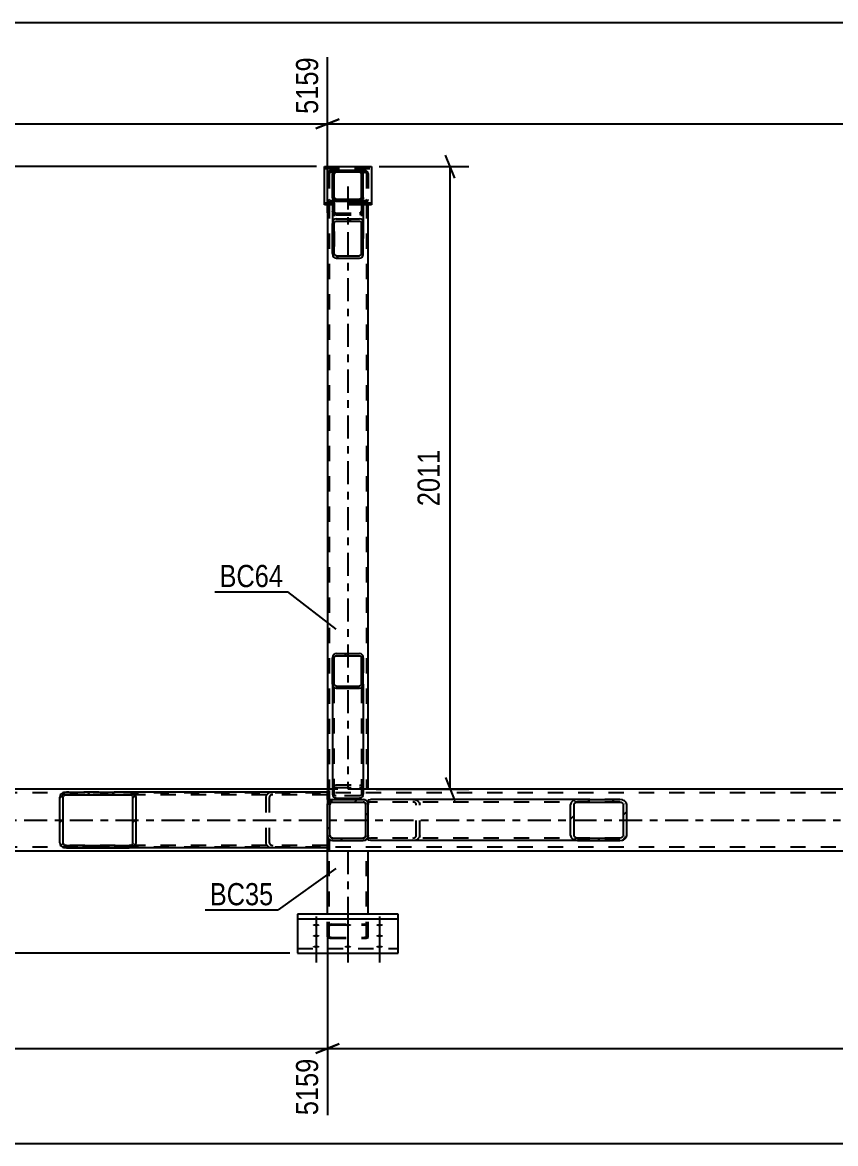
# Model space of a CAD drawing. Header units: millimetres. Extents: x -107 to 1082, y -577 to 264.
# Drawn here: x 103 to 208.1, y -338.5 to -193.6 of the extents above; entities that cross this region are included whole.
import ezdxf

# ---------------------------------------------------------------- set-up
doc = ezdxf.new("R2010")
doc.units = ezdxf.units.MM
doc.linetypes.add('DXK_LINE_DOT2', pattern=[3.9198, 1.9599, -1.9599])
doc.linetypes.add('DXK_LINE_DOT3', pattern=[5.9187, 2.979, -0.9799, 0.9799, -0.9799])
doc.styles.add('Arial Narrow', font='ARIALN.TTF', dxfattribs={"height": 0.2})

# ---------------------------------------------------------------- blocks, each defined once
blk = doc.blocks.new('Part-389677451-1647 - 1405')
at = {"linetype": 'Continuous'}
h = blk.add_hatch(dxfattribs=at)
h.set_pattern_fill('', scale=0.7, style=0, pattern_type=0)
h.set_pattern_definition([(45, (117.1682, -300.1872), (-1.57154, 1.57154), [])])
h.paths.add_polyline_path([(116.83, -300.24), (117.17, -300.19), (117.45, -300.05), (117.64, -299.84), (117.71, -299.6), (117.71, -293.68), (117.64, -293.43), (117.45, -293.22), (117.17, -293.08), (116.83, -293.04), (108.71, -293.04), (108.37, -293.08), (108.08, -293.22), (107.89, -293.43), (107.83, -293.68), (107.83, -299.6), (107.89, -299.84), (108.08, -300.05), (108.37, -300.19), (108.71, -300.24)])
h.paths.add_polyline_path([(108.54, -299.89), (108.39, -299.82), (108.3, -299.72), (108.27, -299.6), (108.27, -293.68), (108.3, -293.55), (108.39, -293.45), (108.54, -293.38), (108.71, -293.36), (116.83, -293.36), (117, -293.38), (117.14, -293.45), (117.24, -293.55), (117.27, -293.68), (117.27, -299.6), (117.24, -299.72), (117.14, -299.82), (117, -299.89), (116.83, -299.92), (108.71, -299.92)])
at = {"color": 2, "linetype": 'Continuous'}
for p, q in [((107.89, -293.43), (107.83, -293.68)), ((107.83, -299.6), (107.83, -293.68)), ((108.27, -293.68), (108.3, -293.55)), ((108.27, -299.6), (108.27, -293.68)), ((108.71, -293.04), (108.37, -293.08)), ((108.54, -293.38), (108.71, -293.36)), ((108.71, -293.04), (116.83, -293.04)), ((108.71, -293.36), (116.83, -293.36)), ((142.44, -293.04), (116.83, -293.04)), ((117.17, -293.08), (116.83, -293.04)), ((116.83, -293.36), (117, -293.38)), ((117.24, -293.55), (117.27, -293.68)), ((117.27, -299.6), (117.27, -293.68)), ((117.71, -293.68), (117.64, -293.43)), ((117.71, -299.6), (117.71, -293.68)), ((142.44, -294), (142.44, -294.64)), ((107.83, -299.6), (107.89, -299.84)), ((108.3, -299.72), (108.27, -299.6)), ((108.71, -299.92), (108.54, -299.89)), ((108.71, -299.92), (116.83, -299.92)), ((117, -299.89), (116.83, -299.92)), ((117.27, -299.6), (117.24, -299.72)), ((117.64, -299.84), (117.71, -299.6)), ((142.44, -299.28), (142.44, -298.64)), ((108.37, -300.19), (108.71, -300.24)), ((108.71, -300.24), (116.83, -300.24)), ((116.83, -300.24), (117.17, -300.19)), ((142.44, -300.24), (116.83, -300.24))]:
    blk.add_line(p, q, dxfattribs=at)
at = {"color": 7, "linetype": 'DXK_LINE_DOT2'}
for p, q in [((116.83, -293.04), (108.71, -293.04)), ((142.44, -293.36), (108.71, -293.36)), ((134.5, -293.68), (134.57, -293.43)), ((134.5, -299.6), (134.5, -293.68)), ((134.97, -293.55), (134.94, -293.68)), ((134.94, -299.6), (134.94, -293.68)), ((135.04, -293.08), (135.38, -293.04)), ((135.38, -293.36), (135.21, -293.38)), ((142.44, -293.04), (142.44, -293.04)), ((142.44, -293.04), (142.44, -293.04)), ((142.44, -293.04), (142.44, -294)), ((142.44, -298.64), (142.44, -294.64)), ((142.44, -299.92), (108.71, -299.92)), ((134.57, -299.84), (134.5, -299.6)), ((134.94, -299.6), (134.97, -299.72)), ((135.21, -299.89), (135.38, -299.92)), ((142.44, -299.6), (142.44, -299.28)), ((142.44, -300.24), (142.44, -299.6)), ((116.83, -300.24), (108.71, -300.24)), ((135.38, -300.24), (135.04, -300.19)), ((142.44, -300.24), (142.44, -300.24)), ((142.44, -300.24), (142.44, -300.24))]:
    blk.add_line(p, q, dxfattribs=at)
at = {"color": 2, "linetype": 'Continuous'}
for centre, radius, start, end in [((108.57, -293.86), 0.802, 104.5547, 147.5896), ((108.64, -293.77), 0.401, 104.5547, 147.5896), ((116.9, -293.77), 0.401, 32.4104, 75.4453), ((116.97, -293.86), 0.802, 32.4104, 75.4453), ((108.57, -299.41), 0.802, 212.4104, 255.4453), ((108.64, -299.5), 0.401, 212.4104, 255.4453), ((116.9, -299.5), 0.401, 284.5547, 327.5896), ((116.97, -299.41), 0.802, 284.5547, 327.5896)]:
    blk.add_arc(centre, radius, start, end, dxfattribs=at)
at = {"color": 7, "linetype": 'DXK_LINE_DOT2'}
for centre, radius, start, end in [((135.24, -293.86), 0.802, 104.5547, 147.5896), ((135.31, -293.77), 0.401, 104.5547, 147.5896), ((135.24, -299.41), 0.802, 212.4104, 255.4453), ((135.31, -299.5), 0.401, 212.4104, 255.4453)]:
    blk.add_arc(centre, radius, start, end, dxfattribs=at)
blk = doc.blocks.new('Bolt-389677451-1452 - 1405')
at = {"linetype": 'Continuous'}
for points in [[(140.98, -310.06), (141.07, -310.06), (141.16, -310.07), (141.24, -310.09), (141.31, -310.11), (141.36, -310.13), (141.4, -310.16), (141.42, -310.19), (141.42, -310.22), (141.4, -310.25), (141.36, -310.28), (141.31, -310.31), (141.24, -310.33), (141.16, -310.35), (141.07, -310.36), (140.98, -310.36), (140.89, -310.36), (140.8, -310.35), (140.72, -310.33), (140.66, -310.31), (140.6, -310.28), (140.56, -310.25), (140.54, -310.22), (140.54, -310.19), (140.56, -310.16), (140.6, -310.13), (140.66, -310.11), (140.72, -310.09), (140.8, -310.07), (140.89, -310.06)], [(145.08, -310.06), (145.17, -310.06), (145.26, -310.07), (145.34, -310.09), (145.41, -310.11), (145.46, -310.13), (145.5, -310.16), (145.52, -310.19), (145.52, -310.22), (145.5, -310.25), (145.46, -310.28), (145.41, -310.31), (145.34, -310.33), (145.26, -310.35), (145.17, -310.36), (145.08, -310.36), (144.99, -310.36), (144.9, -310.35), (144.82, -310.33), (144.76, -310.31), (144.7, -310.28), (144.66, -310.25), (144.64, -310.22), (144.64, -310.19), (144.66, -310.16), (144.7, -310.13), (144.76, -310.11), (144.82, -310.09), (144.9, -310.07), (144.99, -310.06)], [(149.18, -310.06), (149.27, -310.06), (149.36, -310.07), (149.44, -310.09), (149.51, -310.11), (149.56, -310.13), (149.6, -310.16), (149.62, -310.19), (149.62, -310.22), (149.6, -310.25), (149.56, -310.28), (149.51, -310.31), (149.44, -310.33), (149.36, -310.35), (149.27, -310.36), (149.18, -310.36), (149.09, -310.36), (149, -310.35), (148.92, -310.33), (148.86, -310.31), (148.8, -310.28), (148.76, -310.25), (148.74, -310.22), (148.74, -310.19), (148.76, -310.16), (148.8, -310.13), (148.86, -310.11), (148.92, -310.09), (149, -310.07), (149.09, -310.06)], [(140.98, -311.46), (141.07, -311.46), (141.16, -311.47), (141.24, -311.49), (141.31, -311.51), (141.36, -311.54), (141.4, -311.56), (141.42, -311.59), (141.42, -311.63), (141.4, -311.66), (141.36, -311.69), (141.31, -311.71), (141.24, -311.73), (141.16, -311.75), (141.07, -311.76), (140.98, -311.76), (140.89, -311.76), (140.8, -311.75), (140.72, -311.73), (140.66, -311.71), (140.6, -311.69), (140.56, -311.66), (140.54, -311.63), (140.54, -311.59), (140.56, -311.56), (140.6, -311.54), (140.66, -311.51), (140.72, -311.49), (140.8, -311.47), (140.89, -311.46)], [(149.18, -311.46), (149.27, -311.46), (149.36, -311.47), (149.44, -311.49), (149.51, -311.51), (149.56, -311.54), (149.6, -311.56), (149.62, -311.59), (149.62, -311.63), (149.6, -311.66), (149.56, -311.69), (149.51, -311.71), (149.44, -311.73), (149.36, -311.75), (149.27, -311.76), (149.18, -311.76), (149.09, -311.76), (149, -311.75), (148.92, -311.73), (148.86, -311.71), (148.8, -311.69), (148.76, -311.66), (148.74, -311.63), (148.74, -311.59), (148.76, -311.56), (148.8, -311.54), (148.86, -311.51), (148.92, -311.49), (149, -311.47), (149.09, -311.46)], [(140.98, -312.86), (141.07, -312.87), (141.16, -312.88), (141.24, -312.89), (141.31, -312.91), (141.36, -312.94), (141.4, -312.97), (141.42, -313), (141.42, -313.03), (141.4, -313.06), (141.36, -313.09), (141.31, -313.11), (141.24, -313.13), (141.16, -313.15), (141.07, -313.16), (140.98, -313.16), (140.89, -313.16), (140.8, -313.15), (140.72, -313.13), (140.66, -313.11), (140.6, -313.09), (140.56, -313.06), (140.54, -313.03), (140.54, -313), (140.56, -312.97), (140.6, -312.94), (140.66, -312.91), (140.72, -312.89), (140.8, -312.88), (140.89, -312.87)], [(145.08, -312.86), (145.17, -312.87), (145.26, -312.88), (145.34, -312.89), (145.41, -312.91), (145.46, -312.94), (145.5, -312.97), (145.52, -313), (145.52, -313.03), (145.5, -313.06), (145.46, -313.09), (145.41, -313.11), (145.34, -313.13), (145.26, -313.15), (145.17, -313.16), (145.08, -313.16), (144.99, -313.16), (144.9, -313.15), (144.82, -313.13), (144.76, -313.11), (144.7, -313.09), (144.66, -313.06), (144.64, -313.03), (144.64, -313), (144.66, -312.97), (144.7, -312.94), (144.76, -312.91), (144.82, -312.89), (144.9, -312.88), (144.99, -312.87)], [(149.18, -312.86), (149.27, -312.87), (149.36, -312.88), (149.44, -312.89), (149.51, -312.91), (149.56, -312.94), (149.6, -312.97), (149.62, -313), (149.62, -313.03), (149.6, -313.06), (149.56, -313.09), (149.51, -313.11), (149.44, -313.13), (149.36, -313.15), (149.27, -313.16), (149.18, -313.16), (149.09, -313.16), (149, -313.15), (148.92, -313.13), (148.86, -313.11), (148.8, -313.09), (148.76, -313.06), (148.74, -313.03), (148.74, -313), (148.76, -312.97), (148.8, -312.94), (148.86, -312.91), (148.92, -312.89), (149, -312.88), (149.09, -312.87)]]:
    blk.add_hatch(color=1, dxfattribs=at).paths.add_polyline_path(points)
at = {"color": 1, "linetype": 'Continuous'}
for p, q in [((140.98, -309.12), (140.98, -312.24)), ((145.08, -309.12), (145.08, -312.24)), ((149.18, -309.12), (149.18, -312.24)), ((140.98, -310.52), (140.98, -313.64)), ((149.18, -310.52), (149.18, -313.64)), ((140.98, -311.92), (140.98, -315.04)), ((145.08, -311.92), (145.08, -315.04)), ((149.18, -311.92), (149.18, -315.04))]:
    blk.add_line(p, q, dxfattribs=at)
blk = doc.blocks.new('Part-389677451-1653 - 1405')
at = {"color": 2, "linetype": 'Continuous'}
for p, q in [((142.44, -308.79), (142.44, -300.64)), ((147.72, -308.79), (147.72, -300.64))]:
    blk.add_line(p, q, dxfattribs=at)
at = {"color": 7, "linetype": 'DXK_LINE_DOT2'}
for p, q in [((147.72, -300.64), (142.44, -300.64)), ((142.68, -311.75), (142.68, -300.64)), ((147.48, -311.75), (147.48, -300.64)), ((142.44, -311.75), (142.44, -308.79)), ((147.72, -311.75), (147.72, -308.79)), ((142.48, -310.21), (142.44, -310.27)), ((142.58, -310.15), (142.48, -310.21)), ((142.74, -310.12), (142.58, -310.15)), ((142.68, -310.27), (142.7, -310.24)), ((142.7, -310.24), (142.75, -310.21)), ((142.92, -310.11), (142.74, -310.12)), ((142.75, -310.21), (142.83, -310.19)), ((142.83, -310.19), (142.92, -310.19)), ((142.92, -310.11), (147.24, -310.11)), ((142.92, -310.19), (147.24, -310.19)), ((147.43, -310.12), (147.24, -310.11)), ((147.24, -310.19), (147.33, -310.19)), ((147.33, -310.19), (147.41, -310.21)), ((147.41, -310.21), (147.46, -310.24)), ((147.58, -310.15), (147.43, -310.12)), ((147.46, -310.24), (147.48, -310.27)), ((147.69, -310.21), (147.58, -310.15)), ((147.72, -310.27), (147.69, -310.21)), ((142.44, -311.75), (142.48, -311.81)), ((142.48, -311.81), (142.58, -311.86)), ((142.58, -311.86), (142.74, -311.9)), ((142.7, -311.78), (142.68, -311.75)), ((142.75, -311.81), (142.7, -311.78)), ((142.74, -311.9), (142.92, -311.91)), ((142.83, -311.82), (142.75, -311.81)), ((142.92, -311.83), (142.83, -311.82)), ((142.92, -311.83), (147.24, -311.83)), ((142.92, -311.91), (147.24, -311.91)), ((147.33, -311.82), (147.24, -311.83)), ((147.24, -311.91), (147.43, -311.9)), ((147.41, -311.81), (147.33, -311.82)), ((147.46, -311.78), (147.41, -311.81)), ((147.43, -311.9), (147.58, -311.86)), ((147.48, -311.75), (147.46, -311.78)), ((147.58, -311.86), (147.69, -311.81)), ((147.69, -311.81), (147.72, -311.75))]:
    blk.add_line(p, q, dxfattribs=at)
at = {"color": 7, "linetype": 'DXK_LINE_DOT3'}
blk.add_line((145.08, -300.64), (145.08, -311.01), dxfattribs=at)
blk = doc.blocks.new('Part-389677451-1544 - 1405')
at = {"color": 2, "linetype": 'Continuous'}
for p, q in [((142.44, -300.48), (142.44, -299.28)), ((142.68, -299.28), (142.44, -299.28)), ((142.68, -299.28), (142.68, -300.48)), ((142.68, -299.28), (142.68, -300.48)), ((142.68, -300.48), (142.44, -300.48))]:
    blk.add_line(p, q, dxfattribs=at)
at = {"color": 7, "linetype": 'DXK_LINE_DOT2'}
for p, q in [((142.44, -300.48), (142.44, -299.28)), ((142.68, -299.28), (142.68, -299.28)), ((142.68, -300.48), (142.68, -300.48))]:
    blk.add_line(p, q, dxfattribs=at)
blk = doc.blocks.new('Part-389677451-1542 - 1405')
at = {"color": 2, "linetype": 'Continuous'}
for p, q in [((143.08, -292.64), (14.44, -292.64)), ((383.08, -292.64), (147.08, -292.64)), ((599.28, -300.64), (14.44, -300.64))]:
    blk.add_line(p, q, dxfattribs=at)
at = {"color": 7, "linetype": 'DXK_LINE_DOT2'}
for p, q in [((147.08, -292.64), (143.08, -292.64)), ((604.08, -293.12), (14.44, -293.12)), ((604.08, -300.16), (14.44, -300.16))]:
    blk.add_line(p, q, dxfattribs=at)
at = {"color": 7, "linetype": 'DXK_LINE_DOT3'}
blk.add_line((14.44, -296.64), (604.08, -296.64), dxfattribs=at)
blk = doc.blocks.new('Part-389677451-1543 - 1405')
at = {"color": 2, "linetype": 'Continuous'}
for p, q in [((142.44, -294), (142.44, -292.8)), ((142.44, -292.8), (142.68, -292.8)), ((142.68, -294), (142.44, -294)), ((142.68, -292.8), (142.68, -294)), ((142.68, -294), (142.68, -292.8))]:
    blk.add_line(p, q, dxfattribs=at)
at = {"color": 7, "linetype": 'DXK_LINE_DOT2'}
for p, q in [((142.44, -292.8), (142.44, -294)), ((142.68, -292.8), (142.68, -292.8)), ((142.68, -294), (142.68, -294))]:
    blk.add_line(p, q, dxfattribs=at)
blk = doc.blocks.new('Part-389677451-1568 - 1405')
at = {"color": 2, "linetype": 'Continuous'}
for p, q in [((142.04, -217.14), (142.04, -212.19)), ((142.04, -212.19), (148.12, -212.19)), ((148.12, -212.19), (148.12, -217.14)), ((143.08, -216.92), (142.04, -216.92)), ((143.08, -217.14), (142.04, -217.14)), ((148.12, -216.92), (147.08, -216.92)), ((148.12, -217.14), (147.08, -217.14))]:
    blk.add_line(p, q, dxfattribs=at)
at = {"color": 7, "linetype": 'DXK_LINE_DOT2'}
for p, q in [((142.04, -212.41), (148.12, -212.41)), ((147.08, -216.92), (143.08, -216.92)), ((147.08, -217.14), (143.08, -217.14))]:
    blk.add_line(p, q, dxfattribs=at)
blk = doc.blocks.new('Part-389677451-1569 - 1405')
at = {"color": 2, "linetype": 'Continuous'}
for p, q in [((151.58, -308.79), (138.58, -308.79)), ((138.58, -308.79), (138.58, -313.83)), ((138.58, -309.39), (151.58, -309.39)), ((151.58, -313.83), (151.58, -308.79)), ((138.58, -313.83), (151.58, -313.83))]:
    blk.add_line(p, q, dxfattribs=at)
at = {"color": 7, "linetype": 'DXK_LINE_DOT2'}
blk.add_line((138.58, -313.23), (151.58, -313.23), dxfattribs=at)
blk = doc.blocks.new('Part-389677451-1585 - 1405')
at = {"color": 7, "linetype": 'DXK_LINE_DOT2'}
for p, q in [((142.48, -212.93), (142.44, -213.07)), ((142.58, -212.81), (142.48, -212.93)), ((142.74, -212.73), (142.58, -212.81)), ((142.68, -213.07), (142.7, -213)), ((142.7, -213), (142.75, -212.94)), ((142.92, -212.7), (142.74, -212.73)), ((142.75, -212.94), (142.83, -212.9)), ((142.83, -212.9), (142.92, -212.88)), ((147.24, -212.7), (142.92, -212.7)), ((147.24, -212.88), (142.92, -212.88)), ((147.43, -212.73), (147.24, -212.7)), ((147.24, -212.88), (147.33, -212.9)), ((147.33, -212.9), (147.41, -212.94)), ((147.41, -212.94), (147.46, -213)), ((147.58, -212.81), (147.43, -212.73)), ((147.46, -213), (147.48, -213.07)), ((147.69, -212.93), (147.58, -212.81)), ((147.72, -213.07), (147.69, -212.93)), ((142.44, -213.07), (142.44, -216.92)), ((142.68, -213.07), (142.68, -216.92)), ((147.48, -213.07), (147.48, -216.92)), ((147.72, -213.07), (147.72, -217.14)), ((142.44, -216.43), (142.44, -217.14)), ((142.44, -216.43), (142.48, -216.57)), ((142.48, -216.57), (142.58, -216.69)), ((142.58, -216.69), (142.74, -216.77)), ((142.7, -216.5), (142.68, -216.43)), ((142.68, -216.92), (142.68, -292.64)), ((142.75, -216.56), (142.7, -216.5)), ((142.74, -216.77), (142.92, -216.8)), ((142.83, -216.6), (142.75, -216.56)), ((142.92, -216.62), (142.83, -216.6)), ((147.24, -216.62), (142.92, -216.62)), ((147.24, -216.8), (142.92, -216.8)), ((147.33, -216.6), (147.24, -216.62)), ((147.24, -216.8), (147.43, -216.77)), ((147.41, -216.56), (147.33, -216.6)), ((147.46, -216.5), (147.41, -216.56)), ((147.43, -216.77), (147.58, -216.69)), ((147.48, -216.43), (147.46, -216.5)), ((147.48, -216.92), (147.48, -292.64)), ((147.58, -216.69), (147.69, -216.57)), ((147.69, -216.57), (147.72, -216.43)), ((147.72, -216.92), (147.72, -217.14)), ((147.72, -292.64), (142.44, -292.64))]:
    blk.add_line(p, q, dxfattribs=at)
at = {"color": 7, "linetype": 'DXK_LINE_DOT3'}
blk.add_line((145.08, -214.75), (145.08, -292.64), dxfattribs=at)
at = {"color": 2, "linetype": 'Continuous'}
for p, q in [((142.44, -217.14), (142.44, -292.64)), ((147.72, -292.64), (147.72, -217.14))]:
    blk.add_line(p, q, dxfattribs=at)
blk = doc.blocks.new('Part-389677451-1662 - 1405')
at = {"linetype": 'Continuous'}
h = blk.add_hatch(dxfattribs=at)
h.set_pattern_fill('', scale=0.7, style=0, pattern_type=0)
h.set_pattern_definition([(45, (147.328, -299.2272), (-1.57154, 1.57154), [])])
h.paths.add_polyline_path([(147.08, -299.28), (147.33, -299.23), (147.54, -299.09), (147.67, -298.88), (147.72, -298.64), (147.72, -294.64), (147.67, -294.39), (147.54, -294.18), (147.33, -294.04), (147.08, -294), (143.08, -294), (142.84, -294.04), (142.63, -294.18), (142.49, -294.39), (142.44, -294.64), (142.44, -298.64), (142.49, -298.88), (142.63, -299.09), (142.84, -299.23), (143.08, -299.28)])
h.paths.add_polyline_path([(142.96, -298.93), (142.86, -298.86), (142.79, -298.76), (142.76, -298.64), (142.76, -294.64), (142.79, -294.51), (142.86, -294.41), (142.96, -294.34), (143.08, -294.32), (147.08, -294.32), (147.21, -294.34), (147.31, -294.41), (147.38, -294.51), (147.4, -294.64), (147.4, -298.64), (147.38, -298.76), (147.31, -298.86), (147.21, -298.93), (147.08, -298.96), (143.08, -298.96)])
at = {"color": 7, "linetype": 'DXK_LINE_DOT2'}
for p, q in [((142.84, -294.04), (143.08, -294)), ((143.08, -294), (147.08, -294)), ((147.08, -294), (147.33, -294.04)), ((142.44, -294.64), (142.49, -294.39)), ((142.44, -298.64), (142.44, -294.64)), ((142.79, -294.51), (142.76, -294.64)), ((142.76, -298.64), (142.76, -294.64)), ((143.08, -294.32), (142.96, -294.34)), ((143.08, -294.32), (147.08, -294.32)), ((147.21, -294.34), (147.08, -294.32)), ((147.4, -294.64), (147.38, -294.51)), ((147.4, -298.64), (147.4, -294.64)), ((147.67, -294.39), (147.72, -294.64)), ((147.72, -298.64), (147.72, -294.64)), ((142.49, -298.88), (142.44, -298.64)), ((142.76, -298.64), (142.79, -298.76)), ((143.08, -299.28), (142.84, -299.23)), ((142.96, -298.93), (143.08, -298.96)), ((143.08, -298.96), (147.08, -298.96)), ((143.08, -299.28), (147.08, -299.28)), ((147.08, -298.96), (147.21, -298.93)), ((147.33, -299.23), (147.08, -299.28)), ((147.38, -298.76), (147.4, -298.64)), ((147.72, -298.64), (147.67, -298.88))]:
    blk.add_line(p, q, dxfattribs=at)
at = {"color": 2, "linetype": 'Continuous'}
for p, q in [((143.08, -294), (142.84, -294.04)), ((143.08, -294), (147.08, -294)), ((147.33, -294.04), (147.08, -294)), ((142.49, -294.39), (142.44, -294.64)), ((142.44, -298.64), (142.44, -294.64)), ((142.76, -294.64), (142.79, -294.51)), ((142.76, -298.64), (142.76, -294.64)), ((142.96, -294.34), (143.08, -294.32)), ((143.08, -294.32), (147.08, -294.32)), ((147.08, -294.32), (147.21, -294.34)), ((147.38, -294.51), (147.4, -294.64)), ((147.4, -298.64), (147.4, -294.64)), ((147.72, -294.64), (147.67, -294.39)), ((147.72, -298.64), (147.72, -294.64)), ((142.44, -298.64), (142.49, -298.88)), ((142.79, -298.76), (142.76, -298.64)), ((142.84, -299.23), (143.08, -299.28)), ((143.08, -298.96), (142.96, -298.93)), ((143.08, -298.96), (147.08, -298.96)), ((143.08, -299.28), (147.08, -299.28)), ((147.21, -298.93), (147.08, -298.96)), ((147.08, -299.28), (147.33, -299.23)), ((147.4, -298.64), (147.38, -298.76)), ((147.67, -298.88), (147.72, -298.64))]:
    blk.add_line(p, q, dxfattribs=at)
at = {"color": 7, "linetype": 'DXK_LINE_DOT2'}
for centre, radius, start, end in [((143.08, -294.64), 0.64, 112.5, 157.5), ((147.08, -294.64), 0.64, 22.5, 67.5), ((143.08, -294.64), 0.32, 112.5, 157.5), ((147.08, -294.64), 0.32, 22.5, 67.5), ((143.08, -298.64), 0.64, 202.5, 247.5), ((143.08, -298.64), 0.32, 202.5, 247.5), ((147.08, -298.64), 0.32, 292.5, 337.5), ((147.08, -298.64), 0.64, 292.5, 337.5)]:
    blk.add_arc(centre, radius, start, end, dxfattribs=at)
at = {"color": 2, "linetype": 'Continuous'}
for centre, radius, start, end in [((143.08, -294.64), 0.64, 112.5, 157.5), ((147.08, -294.64), 0.64, 22.5, 67.5), ((143.08, -294.64), 0.32, 112.5, 157.5), ((147.08, -294.64), 0.32, 22.5, 67.5), ((143.08, -298.64), 0.64, 202.5, 247.5), ((143.08, -298.64), 0.32, 202.5, 247.5), ((147.08, -298.64), 0.32, 292.5, 337.5), ((147.08, -298.64), 0.64, 292.5, 337.5)]:
    blk.add_arc(centre, radius, start, end, dxfattribs=at)
blk = doc.blocks.new('Part-389677451-1675 - 1405')
at = {"linetype": 'Continuous'}
h = blk.add_hatch(dxfattribs=at)
h.set_pattern_fill('', scale=0.7, style=0, pattern_type=0)
h.set_pattern_definition([(45, (180.5918, -299.2272), (-1.57154, 1.57154), [])])
h.paths.add_polyline_path([(180.26, -299.28), (180.59, -299.23), (180.88, -299.09), (181.07, -298.88), (181.13, -298.64), (181.13, -294.64), (181.07, -294.39), (180.88, -294.18), (180.59, -294.04), (180.26, -294), (174.76, -294), (174.42, -294.04), (174.13, -294.18), (173.94, -294.39), (173.88, -294.64), (173.88, -298.64), (173.94, -298.88), (174.13, -299.09), (174.42, -299.23), (174.76, -299.28)])
h.paths.add_polyline_path([(174.59, -298.93), (174.44, -298.86), (174.35, -298.76), (174.32, -298.64), (174.32, -294.64), (174.35, -294.51), (174.44, -294.41), (174.59, -294.34), (174.76, -294.32), (180.26, -294.32), (180.42, -294.34), (180.57, -294.41), (180.66, -294.51), (180.7, -294.64), (180.7, -298.64), (180.66, -298.76), (180.57, -298.86), (180.42, -298.93), (180.26, -298.96), (174.76, -298.96)])
at = {"color": 2, "linetype": 'Continuous'}
for p, q in [((147.72, -294.04), (147.99, -294)), ((147.72, -294.04), (147.72, -294.64)), ((174.76, -294), (147.99, -294)), ((174.76, -294), (174.42, -294.04)), ((174.76, -294), (180.26, -294)), ((180.59, -294.04), (180.26, -294)), ((173.94, -294.39), (173.88, -294.64)), ((173.88, -298.64), (173.88, -294.64)), ((174.32, -294.64), (174.35, -294.51)), ((174.32, -298.64), (174.32, -294.64)), ((174.59, -294.34), (174.76, -294.32)), ((174.76, -294.32), (180.26, -294.32)), ((180.26, -294.32), (180.42, -294.34)), ((180.66, -294.51), (180.7, -294.64)), ((180.7, -298.64), (180.7, -294.64)), ((181.13, -294.64), (181.07, -294.39)), ((181.13, -298.64), (181.13, -294.64)), ((147.72, -299.09), (147.72, -298.64)), ((147.72, -299.23), (147.72, -299.09)), ((147.72, -299.24), (147.72, -299.23)), ((147.99, -299.28), (147.72, -299.24)), ((174.76, -299.28), (147.99, -299.28)), ((173.88, -298.64), (173.94, -298.88)), ((174.35, -298.76), (174.32, -298.64)), ((174.42, -299.23), (174.76, -299.28)), ((174.76, -298.96), (174.59, -298.93)), ((174.76, -298.96), (180.26, -298.96)), ((174.76, -299.28), (180.26, -299.28)), ((180.42, -298.93), (180.26, -298.96)), ((180.26, -299.28), (180.59, -299.23)), ((180.7, -298.64), (180.66, -298.76)), ((181.07, -298.88), (181.13, -298.64))]:
    blk.add_line(p, q, dxfattribs=at)
at = {"color": 7, "linetype": 'DXK_LINE_DOT2'}
for p, q in [((153.49, -294), (153.83, -294.04)), ((180.26, -294), (174.76, -294)), ((147.83, -294.34), (147.72, -294.39)), ((147.72, -298.88), (147.72, -294.64)), ((147.99, -294.32), (147.83, -294.34)), ((180.26, -294.32), (147.99, -294.32)), ((153.66, -294.34), (153.49, -294.32)), ((153.93, -294.64), (153.9, -294.51)), ((153.93, -298.64), (153.93, -294.64)), ((154.31, -294.39), (154.37, -294.64)), ((154.37, -298.64), (154.37, -294.64)), ((147.72, -299.09), (147.72, -298.88)), ((147.72, -298.88), (147.83, -298.93)), ((147.83, -298.93), (147.99, -298.96)), ((180.26, -298.96), (147.99, -298.96)), ((153.49, -298.96), (153.66, -298.93)), ((153.83, -299.23), (153.49, -299.28)), ((153.9, -298.76), (153.93, -298.64)), ((154.37, -298.64), (154.31, -298.88)), ((180.26, -299.28), (174.76, -299.28))]:
    blk.add_line(p, q, dxfattribs=at)
for centre, radius, start, end in [((153.63, -294.82), 0.803, 32.4625, 75.4785), ((153.56, -294.73), 0.402, 32.4625, 75.4785), ((153.56, -298.54), 0.402, 284.5215, 327.5375), ((153.63, -298.45), 0.803, 284.5215, 327.5375)]:
    blk.add_arc(centre, radius, start, end, dxfattribs=at)
at = {"color": 2, "linetype": 'Continuous'}
for centre, radius, start, end in [((174.62, -294.82), 0.803, 104.5215, 147.5375), ((180.39, -294.82), 0.803, 32.4625, 75.4785), ((174.69, -294.73), 0.402, 104.5215, 147.5375), ((180.32, -294.73), 0.402, 32.4625, 75.4785), ((174.62, -298.45), 0.803, 212.4625, 255.4785), ((174.69, -298.54), 0.402, 212.4625, 255.4785), ((180.32, -298.54), 0.402, 284.5215, 327.5375), ((180.39, -298.45), 0.803, 284.5215, 327.5375)]:
    blk.add_arc(centre, radius, start, end, dxfattribs=at)
blk = doc.blocks.new('Part-389677451-1678 - 1405')
at = {"linetype": 'Continuous'}
h = blk.add_hatch(dxfattribs=at)
h.set_pattern_fill('', scale=0.7, style=0, pattern_type=0)
h.set_pattern_definition([(45, (146.786, -216.5994), (-1.5715, 1.5715), [])])
h.paths.add_polyline_path([(146.6, -216.64), (146.79, -216.6), (146.94, -216.5), (147.05, -216.34), (147.08, -216.16), (147.08, -213.12), (147.05, -212.93), (146.94, -212.78), (146.79, -212.67), (146.6, -212.64), (143.56, -212.64), (143.38, -212.67), (143.22, -212.78), (143.12, -212.93), (143.08, -213.12), (143.08, -216.16), (143.12, -216.34), (143.22, -216.5), (143.38, -216.6), (143.56, -216.64)])
h.paths.add_polyline_path([(143.47, -216.38), (143.39, -216.33), (143.34, -216.25), (143.32, -216.16), (143.32, -213.12), (143.34, -213.02), (143.39, -212.95), (143.47, -212.89), (143.56, -212.88), (146.6, -212.88), (146.69, -212.89), (146.77, -212.95), (146.82, -213.02), (146.84, -213.12), (146.84, -216.16), (146.82, -216.25), (146.77, -216.33), (146.69, -216.38), (146.6, -216.4), (143.56, -216.4)])
at = {"color": 7, "linetype": 'DXK_LINE_DOT2'}
for p, q in [((143.08, -213.12), (143.12, -212.93)), ((143.12, -212.93), (143.22, -212.78)), ((143.22, -212.78), (143.38, -212.67)), ((143.39, -212.95), (143.34, -213.02)), ((143.38, -212.67), (143.56, -212.64)), ((143.47, -212.89), (143.39, -212.95)), ((143.56, -212.88), (143.47, -212.89)), ((143.56, -212.64), (146.6, -212.64)), ((143.56, -212.88), (146.6, -212.88)), ((146.6, -212.64), (146.79, -212.67)), ((146.69, -212.89), (146.6, -212.88)), ((146.77, -212.95), (146.69, -212.89)), ((146.82, -213.02), (146.77, -212.95)), ((146.79, -212.67), (146.94, -212.78)), ((146.94, -212.78), (147.05, -212.93)), ((147.05, -212.93), (147.08, -213.12)), ((143.08, -216.16), (143.08, -213.12)), ((143.34, -213.02), (143.32, -213.12)), ((143.32, -216.16), (143.32, -213.12)), ((146.84, -213.12), (146.82, -213.02)), ((146.84, -216.16), (146.84, -213.12)), ((147.08, -216.16), (147.08, -213.12)), ((143.12, -216.34), (143.08, -216.16)), ((143.22, -216.5), (143.12, -216.34)), ((143.38, -216.6), (143.22, -216.5)), ((143.32, -216.16), (143.34, -216.25)), ((143.34, -216.25), (143.39, -216.33)), ((143.56, -216.64), (143.38, -216.6)), ((143.39, -216.33), (143.47, -216.38)), ((143.47, -216.38), (143.56, -216.4)), ((143.56, -216.4), (146.6, -216.4)), ((143.56, -216.64), (146.6, -216.64)), ((146.6, -216.4), (146.69, -216.38)), ((146.79, -216.6), (146.6, -216.64)), ((146.69, -216.38), (146.77, -216.33)), ((146.77, -216.33), (146.82, -216.25)), ((146.94, -216.5), (146.79, -216.6)), ((146.82, -216.25), (146.84, -216.16)), ((147.05, -216.34), (146.94, -216.5)), ((147.08, -216.16), (147.05, -216.34))]:
    blk.add_line(p, q, dxfattribs=at)
at = {"color": 2, "linetype": 'Continuous'}
for p, q in [((143.12, -212.93), (143.08, -213.12)), ((143.34, -213.02), (143.39, -212.95)), ((143.56, -212.64), (143.38, -212.67)), ((143.39, -212.95), (143.47, -212.89)), ((143.47, -212.89), (143.56, -212.88)), ((143.56, -212.64), (146.6, -212.64)), ((143.56, -212.88), (146.6, -212.88)), ((146.79, -212.67), (146.6, -212.64)), ((146.6, -212.88), (146.69, -212.89)), ((146.69, -212.89), (146.77, -212.95)), ((146.77, -212.95), (146.82, -213.02)), ((147.08, -213.12), (147.05, -212.93)), ((143.08, -216.16), (143.08, -213.12)), ((143.32, -213.12), (143.34, -213.02)), ((143.32, -216.16), (143.32, -213.12)), ((146.82, -213.02), (146.84, -213.12)), ((146.84, -216.16), (146.84, -213.12)), ((147.08, -216.16), (147.08, -213.12)), ((143.08, -216.16), (143.12, -216.34)), ((143.34, -216.25), (143.32, -216.16)), ((143.39, -216.33), (143.34, -216.25)), ((143.38, -216.6), (143.56, -216.64)), ((143.47, -216.38), (143.39, -216.33)), ((143.56, -216.4), (143.47, -216.38)), ((143.56, -216.4), (146.6, -216.4)), ((143.56, -216.64), (146.6, -216.64)), ((146.69, -216.38), (146.6, -216.4)), ((146.6, -216.64), (146.79, -216.6)), ((146.77, -216.33), (146.69, -216.38)), ((146.82, -216.25), (146.77, -216.33)), ((146.84, -216.16), (146.82, -216.25)), ((147.05, -216.34), (147.08, -216.16))]:
    blk.add_line(p, q, dxfattribs=at)
for centre, start, end in [((143.56, -213.12), 112.5, 157.5), ((146.6, -213.12), 22.5, 67.5), ((143.56, -216.16), 202.5, 247.5), ((146.6, -216.16), 292.5, 337.5)]:
    blk.add_arc(centre, 0.48, start, end, dxfattribs=at)
blk = doc.blocks.new('Part-389677451-1679 - 1405')
at = {"linetype": 'Continuous'}
h = blk.add_hatch(dxfattribs=at)
h.set_pattern_fill('', scale=0.7, style=0, pattern_type=0)
h.set_pattern_definition([(45, (146.786, -279.559), (-1.57154, 1.57154), [])])
h.paths.add_polyline_path([(146.6, -279.6), (146.79, -279.56), (146.94, -279.44), (147.05, -279.27), (147.08, -279.06), (147.08, -275.66), (147.05, -275.46), (146.94, -275.28), (146.79, -275.17), (146.6, -275.13), (143.56, -275.13), (143.38, -275.17), (143.22, -275.28), (143.12, -275.46), (143.08, -275.66), (143.08, -279.06), (143.12, -279.27), (143.22, -279.44), (143.38, -279.56), (143.56, -279.6)])
h.paths.add_polyline_path([(143.47, -279.31), (143.39, -279.25), (143.34, -279.17), (143.32, -279.06), (143.32, -275.66), (143.34, -275.56), (143.39, -275.47), (143.47, -275.42), (143.56, -275.4), (146.6, -275.4), (146.69, -275.42), (146.77, -275.47), (146.82, -275.56), (146.84, -275.66), (146.84, -279.06), (146.82, -279.17), (146.77, -279.25), (146.69, -279.31), (146.6, -279.33), (143.56, -279.33)])
at = {"color": 2, "linetype": 'Continuous'}
for p, q in [((143.56, -275.13), (143.38, -275.17)), ((143.56, -275.13), (146.6, -275.13)), ((146.79, -275.17), (146.6, -275.13)), ((143.12, -275.46), (143.08, -275.66)), ((143.08, -279.06), (143.08, -275.66)), ((143.32, -275.66), (143.34, -275.56)), ((143.32, -279.06), (143.32, -275.66)), ((143.34, -275.56), (143.39, -275.47)), ((143.39, -275.47), (143.47, -275.42)), ((143.47, -275.42), (143.56, -275.4)), ((143.56, -275.4), (146.6, -275.4)), ((146.6, -275.4), (146.69, -275.42)), ((146.69, -275.42), (146.77, -275.47)), ((146.77, -275.47), (146.82, -275.56)), ((146.82, -275.56), (146.84, -275.66)), ((146.84, -279.06), (146.84, -275.66)), ((147.08, -275.66), (147.05, -275.46)), ((147.08, -279.06), (147.08, -275.66)), ((143.08, -279.06), (143.08, -293.28)), ((143.08, -279.06), (143.12, -279.27)), ((143.34, -279.17), (143.32, -279.06)), ((143.39, -279.25), (143.34, -279.17)), ((143.38, -279.56), (143.56, -279.6)), ((143.47, -279.31), (143.39, -279.25)), ((143.56, -279.33), (143.47, -279.31)), ((143.56, -279.33), (146.6, -279.33)), ((143.56, -279.6), (146.6, -279.6)), ((146.69, -279.31), (146.6, -279.33)), ((146.6, -279.6), (146.79, -279.56)), ((146.77, -279.25), (146.69, -279.31)), ((146.82, -279.17), (146.77, -279.25)), ((146.84, -279.06), (146.82, -279.17)), ((147.05, -279.27), (147.08, -279.06)), ((147.08, -279.06), (147.08, -293.28)), ((143.08, -293.28), (143.12, -293.47)), ((143.12, -293.47), (143.2, -293.6)), ((143.22, -293.63), (143.2, -293.6)), ((143.38, -293.75), (143.22, -293.63)), ((143.56, -293.79), (143.38, -293.75)), ((143.56, -293.79), (146.6, -293.79)), ((146.79, -293.75), (146.6, -293.79)), ((146.94, -293.63), (146.79, -293.75)), ((146.96, -293.6), (146.94, -293.63)), ((146.96, -293.6), (147.05, -293.47)), ((147.05, -293.47), (147.08, -293.28))]:
    blk.add_line(p, q, dxfattribs=at)
at = {"color": 7, "linetype": 'DXK_LINE_DOT2'}
for p, q in [((143.08, -275.66), (143.08, -279.06)), ((143.32, -293.28), (143.32, -275.66)), ((146.84, -275.66), (146.84, -293.28)), ((147.08, -275.66), (147.08, -279.06)), ((143.08, -292.64), (143.1, -292.64)), ((143.34, -292.64), (143.08, -292.64)), ((143.1, -292.64), (143.12, -292.5)), ((143.12, -292.5), (143.22, -292.28)), ((143.22, -292.28), (143.38, -292.14)), ((143.32, -292.64), (143.34, -292.64)), ((143.39, -292.52), (143.34, -292.62)), ((143.34, -292.62), (143.34, -292.64)), ((143.38, -292.14), (143.56, -292.09)), ((143.47, -292.45), (143.39, -292.52)), ((143.56, -292.42), (143.47, -292.45)), ((143.56, -292.09), (146.6, -292.09)), ((143.56, -292.42), (146.6, -292.42)), ((146.6, -292.09), (146.79, -292.14)), ((146.69, -292.45), (146.6, -292.42)), ((146.77, -292.52), (146.69, -292.45)), ((146.82, -292.62), (146.77, -292.52)), ((146.79, -292.14), (146.94, -292.28)), ((146.83, -292.64), (146.82, -292.62)), ((146.83, -292.64), (146.84, -292.64)), ((147.08, -292.64), (146.83, -292.64)), ((146.94, -292.28), (147.05, -292.5)), ((147.05, -292.5), (147.07, -292.64)), ((147.07, -292.64), (147.08, -292.64)), ((143.34, -293.37), (143.32, -293.28)), ((143.39, -293.45), (143.34, -293.37)), ((143.47, -293.51), (143.39, -293.45)), ((143.56, -293.52), (143.47, -293.51)), ((146.6, -293.52), (143.56, -293.52)), ((146.69, -293.51), (146.6, -293.52)), ((146.77, -293.45), (146.69, -293.51)), ((146.82, -293.37), (146.77, -293.45)), ((146.84, -293.28), (146.82, -293.37))]:
    blk.add_line(p, q, dxfattribs=at)
at = {"color": 2, "linetype": 'Continuous'}
for centre, start, end in [((143.6, -275.63), 115.8178, 160.5663), ((146.56, -275.63), 19.4337, 64.1822), ((143.6, -279.1), 199.4337, 244.1822), ((146.56, -279.1), 295.8178, 340.5663)]:
    blk.add_arc(centre, 0.512, start, end, dxfattribs=at)
blk = doc.blocks.new('Part-389677451-1680 - 1405')
at = {"linetype": 'Continuous'}
h = blk.add_hatch(dxfattribs=at)
h.set_pattern_fill('', scale=0.7, style=0, pattern_type=0)
h.set_pattern_definition([(45, (146.786, -223.9645), (-1.57154, 1.57154), [])])
h.paths.add_polyline_path([(146.6, -224.01), (146.79, -223.96), (146.94, -223.83), (147.05, -223.63), (147.08, -223.4), (147.08, -219.53), (147.05, -219.3), (146.94, -219.1), (146.79, -218.97), (146.6, -218.92), (143.56, -218.92), (143.38, -218.97), (143.22, -219.1), (143.12, -219.3), (143.08, -219.53), (143.08, -223.4), (143.12, -223.63), (143.22, -223.83), (143.38, -223.96), (143.56, -224.01)])
h.paths.add_polyline_path([(143.47, -223.68), (143.39, -223.62), (143.34, -223.52), (143.32, -223.4), (143.32, -219.53), (143.34, -219.42), (143.39, -219.32), (143.47, -219.25), (143.56, -219.23), (146.6, -219.23), (146.69, -219.25), (146.77, -219.32), (146.82, -219.42), (146.84, -219.53), (146.84, -223.4), (146.82, -223.52), (146.77, -223.62), (146.69, -223.68), (146.6, -223.71), (143.56, -223.71)])
at = {"color": 2, "linetype": 'Continuous'}
for p, q in [((143.08, -216.64), (143.08, -219.53)), ((143.12, -216.64), (143.08, -216.64)), ((143.56, -216.64), (143.12, -216.64)), ((147.08, -216.64), (146.6, -216.64)), ((147.08, -216.64), (147.08, -219.53)), ((143.12, -219.3), (143.08, -219.53)), ((143.08, -223.4), (143.08, -219.53)), ((143.32, -219.53), (143.34, -219.42)), ((143.32, -223.4), (143.32, -219.53)), ((143.34, -219.42), (143.39, -219.32)), ((143.56, -218.92), (143.38, -218.97)), ((143.39, -219.32), (143.47, -219.25)), ((143.47, -219.25), (143.56, -219.23)), ((143.56, -218.92), (146.6, -218.92)), ((143.56, -219.23), (146.6, -219.23)), ((146.79, -218.97), (146.6, -218.92)), ((146.6, -219.23), (146.69, -219.25)), ((146.69, -219.25), (146.77, -219.32)), ((146.77, -219.32), (146.82, -219.42)), ((146.82, -219.42), (146.84, -219.53)), ((146.84, -223.4), (146.84, -219.53)), ((147.08, -219.53), (147.05, -219.3)), ((147.08, -223.4), (147.08, -219.53)), ((143.08, -223.4), (143.12, -223.63)), ((143.34, -223.52), (143.32, -223.4)), ((143.39, -223.62), (143.34, -223.52)), ((143.38, -223.96), (143.56, -224.01)), ((143.47, -223.68), (143.39, -223.62)), ((143.56, -223.71), (143.47, -223.68)), ((143.56, -223.71), (146.6, -223.71)), ((143.56, -224.01), (146.6, -224.01)), ((146.69, -223.68), (146.6, -223.71)), ((146.6, -224.01), (146.79, -223.96)), ((146.77, -223.62), (146.69, -223.68)), ((146.82, -223.52), (146.77, -223.62)), ((146.84, -223.4), (146.82, -223.52)), ((147.05, -223.63), (147.08, -223.4))]:
    blk.add_line(p, q, dxfattribs=at)
at = {"color": 7, "linetype": 'DXK_LINE_DOT2'}
for p, q in [((143.32, -216.8), (143.08, -216.8)), ((143.08, -216.92), (143.32, -216.92)), ((143.08, -217.14), (143.32, -217.14)), ((143.32, -216.64), (143.32, -223.4)), ((146.6, -216.64), (143.56, -216.64)), ((146.84, -216.64), (146.84, -223.4)), ((147.08, -216.64), (146.84, -216.64)), ((147.08, -216.8), (146.84, -216.8)), ((146.84, -216.92), (147.08, -216.92)), ((147.08, -217.14), (146.84, -217.14)), ((143.12, -218.13), (143.08, -217.95)), ((143.22, -218.28), (143.12, -218.13)), ((143.38, -218.39), (143.22, -218.28)), ((143.34, -218.04), (143.32, -217.95)), ((143.38, -218.1), (143.34, -218.04)), ((143.39, -218.12), (143.38, -218.1)), ((143.56, -218.42), (143.38, -218.39)), ((143.39, -218.12), (143.47, -218.17)), ((143.47, -218.17), (143.56, -218.19)), ((143.56, -218.19), (146.6, -218.19)), ((143.56, -218.42), (146.6, -218.42)), ((146.6, -218.19), (146.69, -218.17)), ((146.79, -218.39), (146.6, -218.42)), ((146.69, -218.17), (146.77, -218.12)), ((146.77, -218.12), (146.79, -218.1)), ((146.79, -218.1), (146.82, -218.04)), ((146.94, -218.28), (146.79, -218.39)), ((146.82, -218.04), (146.84, -217.95)), ((147.05, -218.13), (146.94, -218.28)), ((147.08, -217.95), (147.05, -218.13)), ((143.08, -219.53), (143.08, -223.4)), ((147.08, -219.53), (147.08, -223.4))]:
    blk.add_line(p, q, dxfattribs=at)
at = {"color": 2, "linetype": 'Continuous'}
for centre, start, end in [((143.66, -219.46), 119.9099, 163.7579), ((146.51, -219.46), 16.2421, 60.0901), ((143.66, -223.48), 196.2421, 240.0901), ((146.51, -223.48), 299.9099, 343.7579)]:
    blk.add_arc(centre, 0.563, start, end, dxfattribs=at)
blk = doc.blocks.new('StraightDimension-389677451-1850 - 1405')
at = {"color": 7, "linetype": 'Continuous'}
for p, q in [((1.54, -301.64), (1.54, -329.3)), ((142.44, -311.27), (142.44, -334.78)), ((3.04, -325.57), (0.04, -326.77)), ((140.94, -326.77), (143.94, -325.57)), ((1.54, -326.17), (142.44, -326.17))]:
    blk.add_line(p, q, dxfattribs=at)
at = {"color": 0}
blk.add_wipeout([(76.25, -325.42), (76.25, -321.22), (67.74, -321.22), (67.74, -325.42)], dxfattribs=at)
at = {"color": 3, "style": 'Arial Narrow'}
blk.add_text('5159', height=2.863, dxfattribs=at).set_placement((68.34, -324.82))
at = {"color": 0, "linetype": 'Continuous'}
for points in [[(0.94, -326.87), (-3.26, -326.87), (-3.26, -329.9), (0.94, -329.9)], [(141.84, -326.87), (137.64, -326.87), (137.64, -335.38), (141.84, -335.38)]]:
    blk.add_wipeout(points, dxfattribs=at)
at = {"color": 3, "linetype": 'Continuous', "style": 'Arial Narrow'}
for s, height, p in [('0', 2.86, (0.34, -329.3)), ('5159', 2.863, (141.24, -334.78))]:
    blk.add_text(s, height=height, rotation=90.0002, dxfattribs=at).set_placement(p)
blk = doc.blocks.new('StraightDimension-389677451-16775 - 1405')
at = {"color": 7, "linetype": 'Continuous'}
for p, q in [((-20.04, -213.69), (-21.24, -210.69)), ((141.04, -212.19), (-23.49, -212.19)), ((-20.64, -313.83), (-20.64, -212.19)), ((-21.24, -312.33), (-20.04, -315.33)), ((137.58, -313.83), (-23.49, -313.83))]:
    blk.add_line(p, q, dxfattribs=at)
at = {"color": 0}
blk.add_wipeout([(-21.39, -258.75), (-25.59, -258.75), (-25.59, -267.27), (-21.39, -267.27)], dxfattribs=at)
at = {"color": 3, "style": 'Arial Narrow'}
blk.add_text('2541', height=2.863, rotation=90.0002, dxfattribs=at).set_placement((-21.99, -266.67))
blk = doc.blocks.new('StraightDimension-389677451-1872 - 1405')
at = {"color": 7, "linetype": 'Continuous'}
for p, q in [((142.44, -311.27), (142.44, -334.78)), ((143.94, -325.57), (140.94, -326.77)), ((142.44, -326.17), (382.44, -326.17))]:
    blk.add_line(p, q, dxfattribs=at)
blk = doc.blocks.new('StraightDimension-389677451-16796 - 1405')
at = {"color": 7, "linetype": 'Continuous'}
for p, q in [((158.9, -213.69), (157.7, -210.69)), ((149.12, -212.19), (160.7, -212.19)), ((158.3, -292.64), (158.3, -212.19)), ((157.7, -291.14), (158.9, -294.14)), ((148.72, -292.64), (160.7, -292.64))]:
    blk.add_line(p, q, dxfattribs=at)
at = {"color": 0}
blk.add_wipeout([(157.55, -248.16), (153.35, -248.16), (153.35, -256.67), (157.55, -256.67)], dxfattribs=at)
at = {"color": 3, "style": 'Arial Narrow'}
blk.add_text('2011', height=2.863, rotation=90.0002, dxfattribs=at).set_placement((156.95, -256.07))
blk = doc.blocks.new('StraightDimension-389677451-36760 - 1405')
at = {"color": 7, "linetype": 'Continuous'}
blk.add_line((1.54, -193.55), (604.08, -193.55), dxfattribs=at)
blk = doc.blocks.new('StraightDimension-389677451-36770 - 1405')
at = {"color": 7, "linetype": 'Continuous'}
for p, q in [((142.44, -218.18), (142.44, -198.06)), ((143.94, -206.07), (140.94, -207.27)), ((142.44, -206.67), (382.44, -206.67))]:
    blk.add_line(p, q, dxfattribs=at)
blk = doc.blocks.new('StraightDimension-389677451-36771 - 1405')
at = {"color": 7, "linetype": 'Continuous'}
for p, q in [((142.44, -218.18), (142.44, -198.06)), ((1.54, -291.64), (1.54, -203.54)), ((3.04, -206.07), (0.04, -207.27)), ((1.54, -206.67), (142.44, -206.67)), ((140.94, -207.27), (143.94, -206.07))]:
    blk.add_line(p, q, dxfattribs=at)
at = {"color": 0}
blk.add_wipeout([(76.25, -205.92), (76.25, -201.72), (67.74, -201.72), (67.74, -205.92)], dxfattribs=at)
at = {"color": 3, "style": 'Arial Narrow'}
blk.add_text('5159', height=2.863, dxfattribs=at).set_placement((68.34, -205.32))
at = {"color": 0, "linetype": 'Continuous'}
for points in [[(141.84, -197.46), (137.64, -197.46), (137.64, -205.97), (141.84, -205.97)], [(0.94, -202.94), (-3.26, -202.94), (-3.26, -205.97), (0.94, -205.97)]]:
    blk.add_wipeout(points, dxfattribs=at)
at = {"color": 3, "linetype": 'Continuous', "style": 'Arial Narrow'}
for s, height, p in [('5159', 2.863, (141.24, -205.37)), ('0', 2.86, (0.34, -205.37))]:
    blk.add_text(s, height=height, rotation=90.0002, dxfattribs=at).set_placement(p)
blk = doc.blocks.new('StraightDimension-389677451-36803 - 1405')
at = {"color": 7, "linetype": 'Continuous'}
blk.add_line((0.54, -338.45), (605.08, -338.45), dxfattribs=at)
blk = doc.blocks.new('Mark-389677451-1581 - 1405')
at = {"color": 0}
blk.add_wipeout([(136.71, -266.53), (136.71, -263.53), (128.49, -263.53), (128.49, -266.53)], dxfattribs=at)
blk.add_wipeout([(136.71, -266.53), (136.71, -263.53), (128.49, -263.53), (128.49, -266.53)], dxfattribs=at)
at = {"color": 30, "linetype": 'Continuous'}
for p in [(127.89, -267.13), (143.57, -271.95)]:
    blk.add_line(p, (137.31, -267.13), dxfattribs=at)
at = {"color": 3, "style": 'Arial Narrow'}
blk.add_text('BC64', height=2.863, dxfattribs=at).set_placement((128.49, -266.53))
blk = doc.blocks.new('Mark-389677451-1649 - 1405')
at = {"color": 0}
blk.add_wipeout([(135.46, -307.65), (135.46, -304.65), (127.23, -304.65), (127.23, -307.65)], dxfattribs=at)
blk.add_wipeout([(135.46, -307.65), (135.46, -304.65), (127.23, -304.65), (127.23, -307.65)], dxfattribs=at)
at = {"color": 30, "linetype": 'Continuous'}
for p in [(143.51, -302.9), (126.63, -308.25)]:
    blk.add_line(p, (136.06, -308.25), dxfattribs=at)
at = {"color": 3, "style": 'Arial Narrow'}
blk.add_text('BC35', height=2.863, dxfattribs=at).set_placement((127.23, -307.65))

msp = doc.modelspace()

# ---------------------------------------------------------------- block references
for name in ['Part-389677451-1568 - 1405', 'Part-389677451-1585 - 1405', 'Part-389677451-1678 - 1405', 'Part-389677451-1680 - 1405', 'Part-389677451-1679 - 1405', 'Part-389677451-1542 - 1405', 'Part-389677451-1647 - 1405', 'Part-389677451-1543 - 1405', 'Part-389677451-1662 - 1405', 'Part-389677451-1675 - 1405', 'Part-389677451-1544 - 1405', 'Part-389677451-1653 - 1405', 'Part-389677451-1569 - 1405', 'Bolt-389677451-1452 - 1405']:
    msp.add_blockref(name, (0, 0))

# ---------------------------------------------------------------- next in the draw order: block references
for name in ['StraightDimension-389677451-16796 - 1405', 'StraightDimension-389677451-1850 - 1405']:
    msp.add_blockref(name, (0, 0))

# ---------------------------------------------------------------- next in the draw order: block references
msp.add_blockref('StraightDimension-389677451-16775 - 1405', (0, 0))

# ---------------------------------------------------------------- next in the draw order: block references
for name in ['StraightDimension-389677451-36760 - 1405', 'StraightDimension-389677451-1872 - 1405']:
    msp.add_blockref(name, (0, 0))

# ---------------------------------------------------------------- next in the draw order: block references
for name in ['StraightDimension-389677451-36770 - 1405', 'StraightDimension-389677451-36803 - 1405']:
    msp.add_blockref(name, (0, 0))

# ---------------------------------------------------------------- next in the draw order: block references
for name in ['StraightDimension-389677451-36771 - 1405', 'Mark-389677451-1649 - 1405']:
    msp.add_blockref(name, (0, 0))

# ---------------------------------------------------------------- next in the draw order: block references
msp.add_blockref('Mark-389677451-1581 - 1405', (0, 0))

doc.saveas('drawing.dxf')
